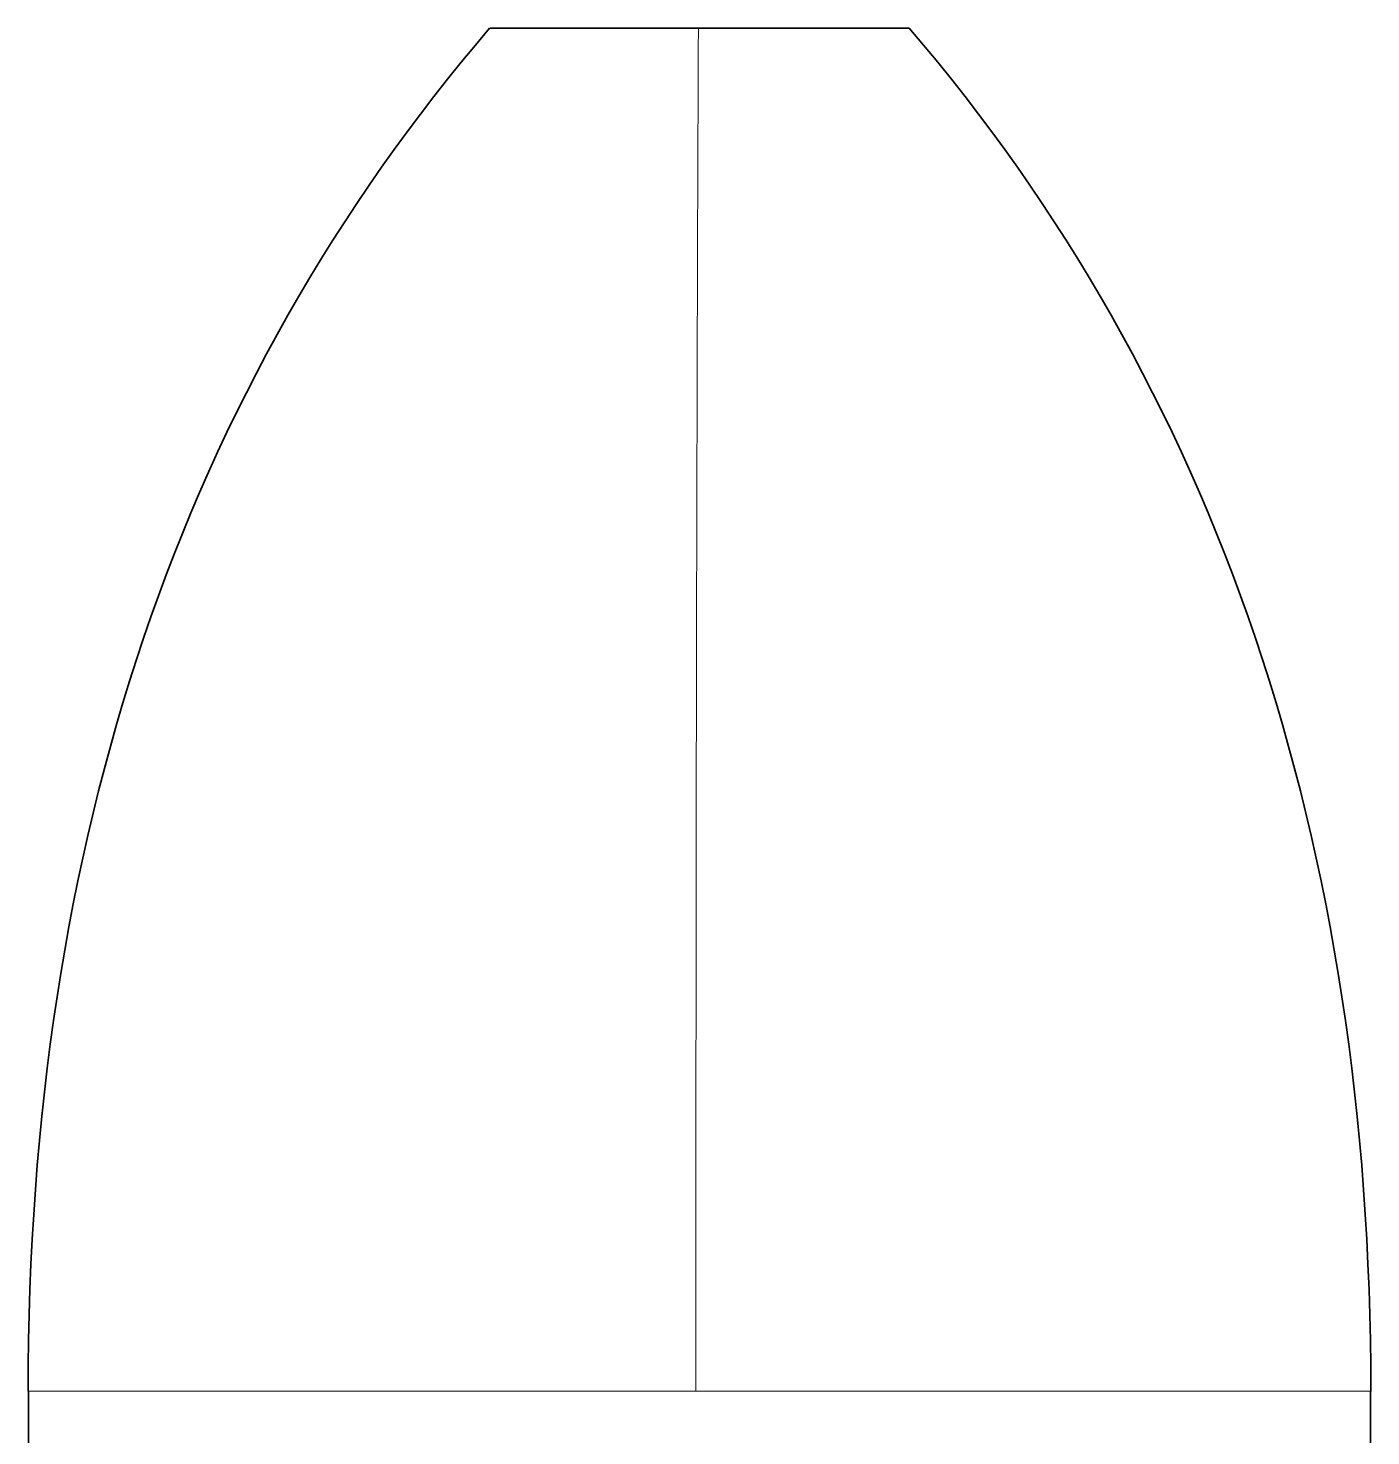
# Model space of a CAD drawing. Extents: x 383 to 866, y 155 to 681.
# Drawn here: x 591.68 to 604.48, y 303.33 to 316.76 of the extents above; entities that cross this region are included whole.
import ezdxf

# ---------------------------------------------------------------- set-up
doc = ezdxf.new("R2010")
doc.units = 0

msp = doc.modelspace()

# ---------------------------------------------------------------- linework, layer by layer
at = {"color": 7, "lineweight": 35, "ltscale": 0.04973}
msp.add_line((598.07, 316.757), (596.08, 316.757), dxfattribs=at)
at = {"color": 7, "lineweight": 35, "ltscale": 0.050282}
msp.add_line((600.081, 316.757), (598.07, 316.757), dxfattribs=at)
at = {"color": 7, "lineweight": 13, "ltscale": 0.159137}
msp.add_line((591.68, 303.757), (598.046, 303.757), dxfattribs=at)
at = {"color": 7, "lineweight": 35, "ltscale": 0.02125}
msp.add_line((591.68, 302.907), (591.68, 303.757), dxfattribs=at)
at = {"color": 7, "lineweight": 13, "ltscale": 0.160861}
msp.add_line((598.046, 303.757), (604.48, 303.757), dxfattribs=at)
at = {"color": 7, "lineweight": 35, "ltscale": 0.021273}
msp.add_line((604.48, 302.906), (604.48, 303.757), dxfattribs=at)
at = {"color": 7, "lineweight": 13}
msp.add_arc((3527.362, 305.138), 2929.316, 179.772751, 180.027015, dxfattribs=at)
at = {"color": 7, "lineweight": 35}
for centre, major_axis, start_param, end_param in [((13948.255, -7976.462), (13353.752, -8291.068), 3.136489, 3.162155), ((-12752.095, -7976.462), (13353.752, 8291.068), 6.262622, 6.288289)]:
    msp.add_ellipse(centre, major_axis=major_axis, ratio=0.033132, start_param=start_param, end_param=end_param, dxfattribs=at)

doc.saveas('drawing.dxf')
